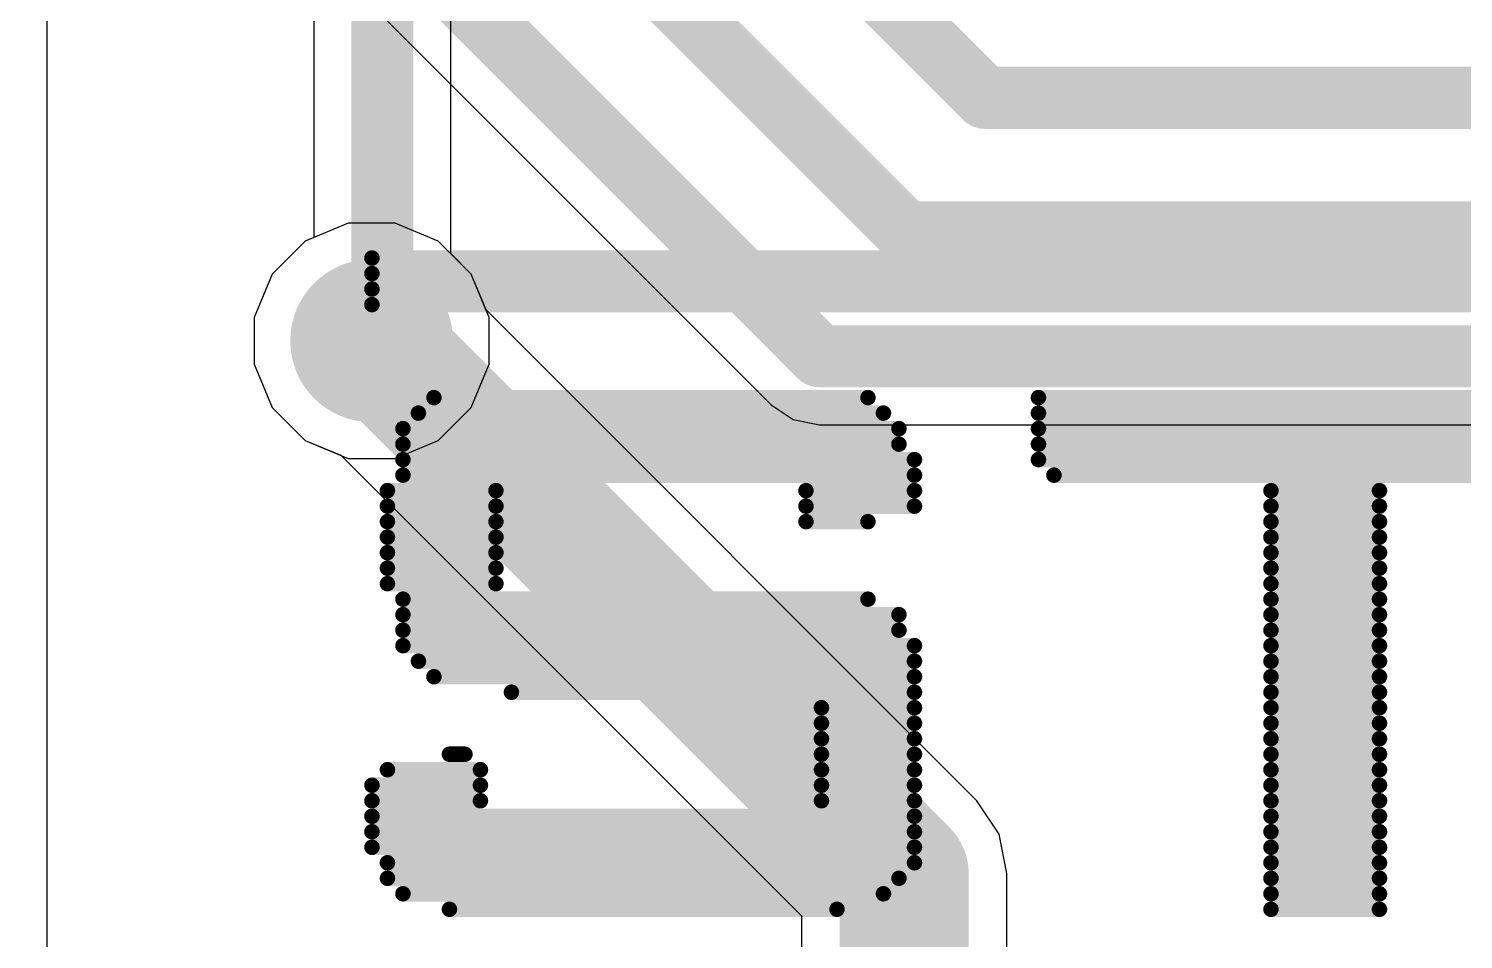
# Model space of a CAD drawing. Header units: millimetres. Extents: x -0.34 to 3.69, y -0.26 to 2.67.
# Drawn here: x 0.9186 to 1.1962, y 0.3122 to 0.4884 of the extents above; entities that cross this region are included whole.
import ezdxf

# ---------------------------------------------------------------- set-up
doc = ezdxf.new("R2010")
doc.units = ezdxf.units.MM
doc.header["$MEASUREMENT"] = 0
for name, color, linetype in [('BottomLayer', 5, 'Continuous'), ('TopLayer', 1, 'Continuous'), ('TopOverlay', 2, 'Continuous'), ('ViaHoleLayer', 16, 'Continuous')]:
    doc.layers.add(name, color=color, linetype=linetype)

msp = doc.modelspace()

# ---------------------------------------------------------------- hatches: boundary and pattern name
at = {"layer": 'BottomLayer'}
h = msp.add_hatch(color=5, dxfattribs=at)
edge = h.paths.add_edge_path()
edge.add_arc((0.98494, 0.428), 0.01575, 0, 360)
at = {"layer": 'TopLayer'}
h = msp.add_hatch(color=1, dxfattribs=at)
edge = h.paths.add_edge_path()
edge.add_arc((0.98494, 0.428), 0.01575, 0, 360)
at = {"layer": 'ViaHoleLayer'}
h = msp.add_hatch(color=16, dxfattribs=at)
edge = h.paths.add_edge_path()
edge.add_arc((0.98494, 0.428), 0.00984, 0, 360)

# ---------------------------------------------------------------- linework, layer by layer
at = {"layer": 'BottomLayer'}
for p, q in [((0.97375, 0.51714), (0.97375, 0.44798)), ((1.00025, 0.44486), (1.00025, 0.49777)), ((0.97206, 0.44728), (0.96566, 0.44089)), ((0.97375, 0.44798), (0.97206, 0.44728)), ((1.00423, 0.44089), (1.00025, 0.44486)), ((0.96566, 0.44089), (0.9622, 0.43252)), ((1.00769, 0.43252), (1.00423, 0.44089)), ((0.9622, 0.43252), (0.9622, 0.42348)), ((1.00769, 0.42348), (1.00769, 0.43252)), ((0.9622, 0.42348), (0.96566, 0.41511)), ((1.00423, 0.41511), (1.00769, 0.42348)), ((0.96566, 0.41511), (0.97206, 0.40872)), ((0.99783, 0.40872), (1.00423, 0.41511)), ((0.97206, 0.40872), (0.98042, 0.40525)), ((0.98947, 0.40525), (0.99783, 0.40872)), ((0.98042, 0.40525), (0.98947, 0.40525))]:
    msp.add_line(p, q, dxfattribs=at)
at = {"layer": 'BottomLayer', "const_width": 0.012}
for points in [[(0.987, 0.43006), (0.987, 0.51714)], [(0.98494, 0.428), (0.987, 0.43006)]]:
    msp.add_lwpolyline(points, dxfattribs=at)
at = {"layer": 'BottomLayer', "const_width": 0.006}
for points in [[(0.984, 0.43006, 1), (0.99, 0.43006, 1)], [(0.984, 0.43006, 1), (0.99, 0.43006, 1)], [(0.98194, 0.428, 1), (0.98794, 0.428, 1)]]:
    msp.add_lwpolyline(points, format="xyb", close=True, dxfattribs=at)
at = {"layer": 'TopLayer'}
for p, q in [((0.816, 0.66187), (1.06224, 0.41563)), ((0.92214, 0.23514), (0.92214, 0.536)), ((0.98042, 0.45075), (0.97206, 0.44728)), ((0.98947, 0.45075), (0.98042, 0.45075)), ((0.99783, 0.44728), (0.98947, 0.45075)), ((0.97206, 0.44728), (0.96566, 0.44089)), ((1.00423, 0.44089), (0.99783, 0.44728)), ((0.96566, 0.44089), (0.9622, 0.43252)), ((1.0071, 0.43397), (1.00423, 0.44089)), ((1.10206, 0.339), (1.0071, 0.43397)), ((0.9622, 0.43252), (0.9622, 0.42348)), ((0.9622, 0.42348), (0.96566, 0.41511)), ((0.96566, 0.41511), (0.97206, 0.40872)), ((1.06224, 0.41563), (1.06654, 0.41275)), ((1.06654, 0.41275), (1.07161, 0.41175)), ((1.07161, 0.41175), (1.88451, 0.41175)), ((0.97206, 0.40872), (0.97898, 0.40585)), ((0.97898, 0.40585), (1.06812, 0.31671)), ((1.10637, 0.33255), (1.10206, 0.339)), ((1.10788, 0.32494), (1.10637, 0.33255)), ((1.10788, -0.08898), (1.10788, 0.32494)), ((1.06812, 0.31671), (1.06812, -0.08074))]:
    msp.add_line(p, q, dxfattribs=at)
for points, const_width in [([(0.78763, 0.791), (1.10363, 0.475)], 0.012), ([(0.812, 0.68461), (1.07161, 0.425)], 0.012), ([(1.02014, 0.51714), (1.08827, 0.449)], 0.012), ([(1.10363, 0.475), (1.938, 0.475)], 0.012), ([(1.08827, 0.449), (1.913, 0.449)], 0.012), ([(0.98494, 0.428), (1.088, 0.32494)], 0.025), ([(1.07161, 0.425), (1.89, 0.425)], 0.012), ([(1.088, -0.08898), (1.088, 0.32494)], 0.025)]:
    msp.add_lwpolyline(points, dxfattribs=dict(at, const_width=const_width))
for points, const_width in [([(1.10063, 0.475, 1), (1.10663, 0.475, 1)], 0.006), ([(1.10063, 0.475, 1), (1.10663, 0.475, 1)], 0.006), ([(1.08527, 0.449, 1), (1.09127, 0.449, 1)], 0.006), ([(1.08527, 0.449, 1), (1.09127, 0.449, 1)], 0.006), ([(0.97869, 0.428, 1), (0.99119, 0.428, 1)], 0.0125), ([(1.06861, 0.425, 1), (1.07461, 0.425, 1)], 0.006), ([(1.06861, 0.425, 1), (1.07461, 0.425, 1)], 0.006), ([(1.08175, 0.32494, 1), (1.09425, 0.32494, 1)], 0.0125), ([(1.08175, 0.32494, 1), (1.09425, 0.32494, 1)], 0.0125)]:
    msp.add_lwpolyline(points, format="xyb", close=True, dxfattribs=dict(at, const_width=const_width))
at = {"layer": 'TopOverlay', "const_width": 0.003}
for points in [[(0.985, 0.444), (1.582, 0.444)], [(0.985, 0.441), (1.582, 0.441)], [(0.985, 0.438), (1.579, 0.438)], [(0.985, 0.435), (1.579, 0.435)], [(0.997, 0.417), (1.081, 0.417)], [(1.114, 0.417), (1.225, 0.417)], [(0.994, 0.414), (1.084, 0.414)], [(1.114, 0.414), (1.225, 0.414)], [(0.991, 0.411), (1.087, 0.411)], [(1.114, 0.411), (1.225, 0.411)], [(0.991, 0.408), (1.087, 0.408)], [(1.114, 0.408), (1.225, 0.408)], [(0.991, 0.405), (1.09, 0.405)], [(1.114, 0.405), (1.225, 0.405)], [(0.991, 0.402), (1.09, 0.402)], [(1.117, 0.402), (1.222, 0.402)], [(0.988, 0.399), (1.009, 0.399)], [(1.069, 0.399), (1.09, 0.399)], [(1.159, 0.399), (1.18, 0.399)], [(0.988, 0.396), (1.009, 0.396)], [(1.069, 0.396), (1.09, 0.396)], [(1.159, 0.396), (1.18, 0.396)], [(0.988, 0.393), (1.009, 0.393)], [(1.069, 0.393), (1.081, 0.393)], [(1.159, 0.393), (1.18, 0.393)], [(0.988, 0.39), (1.009, 0.39)], [(1.159, 0.39), (1.18, 0.39)], [(0.988, 0.387), (1.009, 0.387)], [(1.159, 0.387), (1.18, 0.387)], [(0.988, 0.384), (1.009, 0.384)], [(1.159, 0.384), (1.18, 0.384)], [(0.988, 0.381), (1.009, 0.381)], [(1.159, 0.381), (1.18, 0.381)], [(0.991, 0.378), (1.081, 0.378)], [(1.159, 0.378), (1.18, 0.378)], [(0.991, 0.375), (1.087, 0.375)], [(1.159, 0.375), (1.18, 0.375)], [(0.991, 0.372), (1.087, 0.372)], [(1.159, 0.372), (1.18, 0.372)], [(0.991, 0.369), (1.09, 0.369)], [(1.159, 0.369), (1.18, 0.369)], [(0.994, 0.366), (1.09, 0.366)], [(1.159, 0.366), (1.18, 0.366)], [(0.997, 0.363), (1.09, 0.363)], [(1.159, 0.363), (1.18, 0.363)], [(1.012, 0.36), (1.09, 0.36)], [(1.159, 0.36), (1.18, 0.36)], [(1.072, 0.357), (1.09, 0.357)], [(1.159, 0.357), (1.18, 0.357)], [(1.072, 0.354), (1.09, 0.354)], [(1.159, 0.354), (1.18, 0.354)], [(1.072, 0.351), (1.09, 0.351)], [(1.159, 0.351), (1.18, 0.351)], [(1, 0.348), (1.003, 0.348)], [(1.072, 0.348), (1.09, 0.348)], [(1.159, 0.348), (1.18, 0.348)], [(0.988, 0.345), (1.006, 0.345)], [(1.072, 0.345), (1.09, 0.345)], [(1.159, 0.345), (1.18, 0.345)], [(0.985, 0.342), (1.006, 0.342)], [(1.072, 0.342), (1.09, 0.342)], [(1.159, 0.342), (1.18, 0.342)], [(0.985, 0.339), (1.006, 0.339)], [(1.072, 0.339), (1.09, 0.339)], [(1.159, 0.339), (1.18, 0.339)], [(0.985, 0.336), (1.09, 0.336)], [(1.159, 0.336), (1.18, 0.336)], [(0.985, 0.333), (1.09, 0.333)], [(1.159, 0.333), (1.18, 0.333)], [(0.985, 0.33), (1.09, 0.33)], [(1.159, 0.33), (1.18, 0.33)], [(0.988, 0.327), (1.09, 0.327)], [(1.159, 0.327), (1.18, 0.327)], [(0.988, 0.324), (1.087, 0.324)], [(1.159, 0.324), (1.18, 0.324)], [(0.991, 0.321), (1.084, 0.321)], [(1.159, 0.321), (1.18, 0.321)], [(1, 0.318), (1.075, 0.318)], [(1.159, 0.318), (1.18, 0.318)]]:
    msp.add_lwpolyline(points, dxfattribs=at)
at = {"layer": 'TopOverlay', "const_width": 0.0015}
for points in [[(0.98425, 0.444, 1), (0.98575, 0.444, 1)], [(0.98425, 0.441, 1), (0.98575, 0.441, 1)], [(0.98425, 0.438, 1), (0.98575, 0.438, 1)], [(0.98425, 0.435, 1), (0.98575, 0.435, 1)], [(0.99625, 0.417, 1), (0.99775, 0.417, 1)], [(1.08025, 0.417, 1), (1.08175, 0.417, 1)], [(1.11325, 0.417, 1), (1.11475, 0.417, 1)], [(0.99325, 0.414, 1), (0.99475, 0.414, 1)], [(1.08325, 0.414, 1), (1.08475, 0.414, 1)], [(1.11325, 0.414, 1), (1.11475, 0.414, 1)], [(0.99025, 0.411, 1), (0.99175, 0.411, 1)], [(1.08625, 0.411, 1), (1.08775, 0.411, 1)], [(1.11325, 0.411, 1), (1.11475, 0.411, 1)], [(0.99025, 0.408, 1), (0.99175, 0.408, 1)], [(1.08625, 0.408, 1), (1.08775, 0.408, 1)], [(1.11325, 0.408, 1), (1.11475, 0.408, 1)], [(0.99025, 0.405, 1), (0.99175, 0.405, 1)], [(1.08925, 0.405, 1), (1.09075, 0.405, 1)], [(1.11325, 0.405, 1), (1.11475, 0.405, 1)], [(0.99025, 0.402, 1), (0.99175, 0.402, 1)], [(1.08925, 0.402, 1), (1.09075, 0.402, 1)], [(1.11625, 0.402, 1), (1.11775, 0.402, 1)], [(0.98725, 0.399, 1), (0.98875, 0.399, 1)], [(1.00825, 0.399, 1), (1.00975, 0.399, 1)], [(1.06825, 0.399, 1), (1.06975, 0.399, 1)], [(1.08925, 0.399, 1), (1.09075, 0.399, 1)], [(1.15825, 0.399, 1), (1.15975, 0.399, 1)], [(1.17925, 0.399, 1), (1.18075, 0.399, 1)], [(0.98725, 0.396, 1), (0.98875, 0.396, 1)], [(1.00825, 0.396, 1), (1.00975, 0.396, 1)], [(1.06825, 0.396, 1), (1.06975, 0.396, 1)], [(1.08925, 0.396, 1), (1.09075, 0.396, 1)], [(1.15825, 0.396, 1), (1.15975, 0.396, 1)], [(1.17925, 0.396, 1), (1.18075, 0.396, 1)], [(0.98725, 0.393, 1), (0.98875, 0.393, 1)], [(1.00825, 0.393, 1), (1.00975, 0.393, 1)], [(1.06825, 0.393, 1), (1.06975, 0.393, 1)], [(1.08025, 0.393, 1), (1.08175, 0.393, 1)], [(1.15825, 0.393, 1), (1.15975, 0.393, 1)], [(1.17925, 0.393, 1), (1.18075, 0.393, 1)], [(0.98725, 0.39, 1), (0.98875, 0.39, 1)], [(1.00825, 0.39, 1), (1.00975, 0.39, 1)], [(1.15825, 0.39, 1), (1.15975, 0.39, 1)], [(1.17925, 0.39, 1), (1.18075, 0.39, 1)], [(0.98725, 0.387, 1), (0.98875, 0.387, 1)], [(1.00825, 0.387, 1), (1.00975, 0.387, 1)], [(1.15825, 0.387, 1), (1.15975, 0.387, 1)], [(1.17925, 0.387, 1), (1.18075, 0.387, 1)], [(0.98725, 0.384, 1), (0.98875, 0.384, 1)], [(1.00825, 0.384, 1), (1.00975, 0.384, 1)], [(1.15825, 0.384, 1), (1.15975, 0.384, 1)], [(1.17925, 0.384, 1), (1.18075, 0.384, 1)], [(0.98725, 0.381, 1), (0.98875, 0.381, 1)], [(1.00825, 0.381, 1), (1.00975, 0.381, 1)], [(1.15825, 0.381, 1), (1.15975, 0.381, 1)], [(1.17925, 0.381, 1), (1.18075, 0.381, 1)], [(0.99025, 0.378, 1), (0.99175, 0.378, 1)], [(1.08025, 0.378, 1), (1.08175, 0.378, 1)], [(1.15825, 0.378, 1), (1.15975, 0.378, 1)], [(1.17925, 0.378, 1), (1.18075, 0.378, 1)], [(0.99025, 0.375, 1), (0.99175, 0.375, 1)], [(1.08625, 0.375, 1), (1.08775, 0.375, 1)], [(1.15825, 0.375, 1), (1.15975, 0.375, 1)], [(1.17925, 0.375, 1), (1.18075, 0.375, 1)], [(0.99025, 0.372, 1), (0.99175, 0.372, 1)], [(1.08625, 0.372, 1), (1.08775, 0.372, 1)], [(1.15825, 0.372, 1), (1.15975, 0.372, 1)], [(1.17925, 0.372, 1), (1.18075, 0.372, 1)], [(0.99025, 0.369, 1), (0.99175, 0.369, 1)], [(1.08925, 0.369, 1), (1.09075, 0.369, 1)], [(1.15825, 0.369, 1), (1.15975, 0.369, 1)], [(1.17925, 0.369, 1), (1.18075, 0.369, 1)], [(0.99325, 0.366, 1), (0.99475, 0.366, 1)], [(1.08925, 0.366, 1), (1.09075, 0.366, 1)], [(1.15825, 0.366, 1), (1.15975, 0.366, 1)], [(1.17925, 0.366, 1), (1.18075, 0.366, 1)], [(0.99625, 0.363, 1), (0.99775, 0.363, 1)], [(1.08925, 0.363, 1), (1.09075, 0.363, 1)], [(1.15825, 0.363, 1), (1.15975, 0.363, 1)], [(1.17925, 0.363, 1), (1.18075, 0.363, 1)], [(1.01125, 0.36, 1), (1.01275, 0.36, 1)], [(1.08925, 0.36, 1), (1.09075, 0.36, 1)], [(1.15825, 0.36, 1), (1.15975, 0.36, 1)], [(1.17925, 0.36, 1), (1.18075, 0.36, 1)], [(1.07125, 0.357, 1), (1.07275, 0.357, 1)], [(1.08925, 0.357, 1), (1.09075, 0.357, 1)], [(1.15825, 0.357, 1), (1.15975, 0.357, 1)], [(1.17925, 0.357, 1), (1.18075, 0.357, 1)], [(1.07125, 0.354, 1), (1.07275, 0.354, 1)], [(1.08925, 0.354, 1), (1.09075, 0.354, 1)], [(1.15825, 0.354, 1), (1.15975, 0.354, 1)], [(1.17925, 0.354, 1), (1.18075, 0.354, 1)], [(1.07125, 0.351, 1), (1.07275, 0.351, 1)], [(1.08925, 0.351, 1), (1.09075, 0.351, 1)], [(1.15825, 0.351, 1), (1.15975, 0.351, 1)], [(1.17925, 0.351, 1), (1.18075, 0.351, 1)], [(0.99925, 0.348, 1), (1.00075, 0.348, 1)], [(1.00225, 0.348, 1), (1.00375, 0.348, 1)], [(1.07125, 0.348, 1), (1.07275, 0.348, 1)], [(1.08925, 0.348, 1), (1.09075, 0.348, 1)], [(1.15825, 0.348, 1), (1.15975, 0.348, 1)], [(1.17925, 0.348, 1), (1.18075, 0.348, 1)], [(0.98725, 0.345, 1), (0.98875, 0.345, 1)], [(1.00525, 0.345, 1), (1.00675, 0.345, 1)], [(1.07125, 0.345, 1), (1.07275, 0.345, 1)], [(1.08925, 0.345, 1), (1.09075, 0.345, 1)], [(1.15825, 0.345, 1), (1.15975, 0.345, 1)], [(1.17925, 0.345, 1), (1.18075, 0.345, 1)], [(0.98425, 0.342, 1), (0.98575, 0.342, 1)], [(1.00525, 0.342, 1), (1.00675, 0.342, 1)], [(1.07125, 0.342, 1), (1.07275, 0.342, 1)], [(1.08925, 0.342, 1), (1.09075, 0.342, 1)], [(1.15825, 0.342, 1), (1.15975, 0.342, 1)], [(1.17925, 0.342, 1), (1.18075, 0.342, 1)], [(0.98425, 0.339, 1), (0.98575, 0.339, 1)], [(1.00525, 0.339, 1), (1.00675, 0.339, 1)], [(1.07125, 0.339, 1), (1.07275, 0.339, 1)], [(1.08925, 0.339, 1), (1.09075, 0.339, 1)], [(1.15825, 0.339, 1), (1.15975, 0.339, 1)], [(1.17925, 0.339, 1), (1.18075, 0.339, 1)], [(0.98425, 0.336, 1), (0.98575, 0.336, 1)], [(1.08925, 0.336, 1), (1.09075, 0.336, 1)], [(1.15825, 0.336, 1), (1.15975, 0.336, 1)], [(1.17925, 0.336, 1), (1.18075, 0.336, 1)], [(0.98425, 0.333, 1), (0.98575, 0.333, 1)], [(1.08925, 0.333, 1), (1.09075, 0.333, 1)], [(1.15825, 0.333, 1), (1.15975, 0.333, 1)], [(1.17925, 0.333, 1), (1.18075, 0.333, 1)], [(0.98425, 0.33, 1), (0.98575, 0.33, 1)], [(1.08925, 0.33, 1), (1.09075, 0.33, 1)], [(1.15825, 0.33, 1), (1.15975, 0.33, 1)], [(1.17925, 0.33, 1), (1.18075, 0.33, 1)], [(0.98725, 0.327, 1), (0.98875, 0.327, 1)], [(1.08925, 0.327, 1), (1.09075, 0.327, 1)], [(1.15825, 0.327, 1), (1.15975, 0.327, 1)], [(1.17925, 0.327, 1), (1.18075, 0.327, 1)], [(0.98725, 0.324, 1), (0.98875, 0.324, 1)], [(1.08625, 0.324, 1), (1.08775, 0.324, 1)], [(1.15825, 0.324, 1), (1.15975, 0.324, 1)], [(1.17925, 0.324, 1), (1.18075, 0.324, 1)], [(0.99025, 0.321, 1), (0.99175, 0.321, 1)], [(1.08325, 0.321, 1), (1.08475, 0.321, 1)], [(1.15825, 0.321, 1), (1.15975, 0.321, 1)], [(1.17925, 0.321, 1), (1.18075, 0.321, 1)], [(0.99925, 0.318, 1), (1.00075, 0.318, 1)], [(1.07425, 0.318, 1), (1.07575, 0.318, 1)], [(1.15825, 0.318, 1), (1.15975, 0.318, 1)], [(1.17925, 0.318, 1), (1.18075, 0.318, 1)]]:
    msp.add_lwpolyline(points, format="xyb", close=True, dxfattribs=at)

doc.saveas('drawing.dxf')
